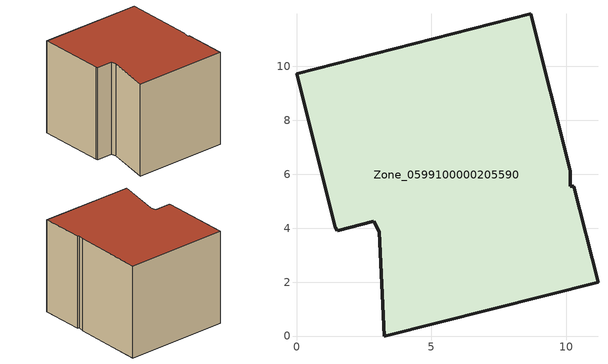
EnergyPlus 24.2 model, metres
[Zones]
Zone_0599100000205590
 floor ground (C_G): 1.43,4.04 0,9.73 8.69,11.95 10.14,6.12 10.16,5.56 10.29,5.55 11.18,1.99 3.25,0 3.06,3.87 2.86,4.25 1.52,3.91 z0
 wall outside (C_F): 0,9.73 1.43,4.04 1.52,3.91 2.86,4.25 3.06,3.87 3.25,0 11.18,1.99 10.29,5.55 10.16,5.56 10.14,6.12 8.69,11.95 0,9.73 z0:8.07
 roof outside (C_R): 3.25,0 11.18,1.99 10.29,5.55 10.16,5.56 10.14,6.12 8.69,11.95 0,9.73 1.43,4.04 1.52,3.91 2.86,4.25 3.06,3.87 z8.07
[BUILDING]
Pand.0599100000205590: North Axis=0; Terrain=City; Loads Convergence Tolerance Value=0.04; Temperature Convergence Tolerance Value=0.4; Solar Distribution=FullExterior; Maximum Number of Warmup Days=25; Minimum Number of Warmup Days=1
[Site:Location]
Rotterdam.The.Hague.AP_ZH_NLD Design_Conditions: Latitude=51.96; Longitude=4.45; Time Zone=1; Elevation=-4.5
[SITE:GROUNDTEMPERATURE:BUILDINGSURFACE]
18, 18, 18, 18, 18, 18, 18, 18, 18, 18, 18, 18
[MATERIAL] Thermal Absorptance=0.9; Solar Absorptance=0.7; Visible Absorptance=0.7
Name | Roughness | Thickness | Conductivity | Density | Specific Heat
G.TC.1965-1974 | MediumSmooth | 0.15 | 0.882353 | 540 | 1210
F.TC.1965-1974 | Rough | 0.3 | 0.697674 | 1920 | 840
R.TC.1965-1974 | MediumRough | 0.2 | 0.232558 | 1500 | 1000
[CONSTRUCTION]
C_G: G.TC.1965-1974
C_F: F.TC.1965-1974
C_R: R.TC.1965-1974
[ZONE]
Zone_0599100000205590: Type=1; Multiplier=1; Ceiling Height=Autocalculate; Volume=Autocalculate; Floor Area=autocalculate; Part of Total Floor Area=Yes
[ZONEINFILTRATION:DESIGNFLOWRATE]
Infil_Zone_0599100000205590: Zone or ZoneList or Space or SpaceList=Zone_0599100000205590; Schedule=AlwaysOn; Design Flow Rate Calculation Method=Flow/Area; Flow Rate per Floor Area=0.003; Constant Term Coefficient=1; Temperature Term Coefficient=0; Velocity Term Coefficient=0; Velocity Squared Term Coefficient=0
[HVACTEMPLATE:ZONE:IDEALLOADSAIRSYSTEM]
Zone_0599100000205590: Maximum Heating Supply Air Temperature=50; Minimum Cooling Supply Air Temperature=13; Maximum Heating Supply Air Humidity Ratio=0.0156; Minimum Cooling Supply Air Humidity Ratio=0.0077; Heating Limit=NoLimit; Cooling Limit=NoLimit; Dehumidification Control Type=ConstantSensibleHeatRatio; Cooling Sensible Heat Ratio=0.7; Dehumidification Setpoint=60; Humidification Control Type=None; Humidification Setpoint=30; Outdoor Air Method=None; Outdoor Air Flow Rate per Person=0.00944; Outdoor Air Flow Rate per Zone Floor Area=0; Outdoor Air Flow Rate per Zone=0; Demand Controlled Ventilation Type=None; Outdoor Air Economizer Type=NoEconomizer; Heat Recovery Type=None; Sensible Heat Recovery Effectiveness=0.7; Latent Heat Recovery Effectiveness=0.65
[ZONECONTROL:THERMOSTAT]
ThermostatControl_Zone_0599100000205590: Zone or ZoneList=Zone_0599100000205590; Control Type Schedule=DualSetpointControlType; Control 1=Thermostat_Zone_0599100000205590; Temperature Difference Between Cutout And Setpoint=0
[THERMOSTATSETPOINT:DUALSETPOINT]
Thermostat_Zone_0599100000205590: Heating Setpoint Temperature Schedule=HeatingSetpoint_Zone_0599100000205590; Cooling Setpoint Temperature Schedule=CoolingSetpoint_Zone_0599100000205590
[SCHEDULE:COMPACT]
HeatingSetpoint_Zone_0599100000205590: Through: 12/31, For: AllDays, Until: 24:00, 21
CoolingSetpoint_Zone_0599100000205590: Through: 12/31, For: AllDays, Until: 24:00, 24
DualSetpointControlType: Through: 12/31, For: AllDays, Until: 24:00, 4
AlwaysOn: Through: 12/31, For: AllDays, Until: 24:00, 1
